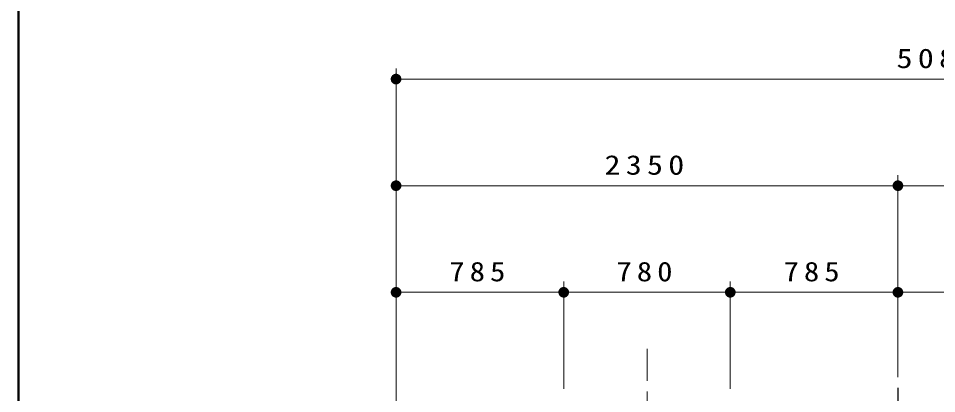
# Model space of a CAD drawing. Units: millimetres on the paper, scale 1:50. Extents: x -385 to 0, y -19 to 267.
# Drawn here: x -385 to -299, y 98.4 to 133.6 of the extents above; entities that cross this region are included whole.
import ezdxf

# ---------------------------------------------------------------- set-up
doc = ezdxf.new("R2010")
doc.units = ezdxf.units.MM
doc.linetypes.add('USER2', pattern=[6, 3, -1, 1, -1])
doc.layers.add('LY_1', color=7, linetype='Continuous', lineweight=25)
doc.layers.add('LY_2', color=7, linetype='Continuous', lineweight=13)
doc.styles.add('ＭＳ ゴシック', font='')
doc.styles.get('ＭＳ ゴシック').set_extended_font_data('MS Gothic')

# ---------------------------------------------------------------- blocks, each defined once
blk = doc.blocks.new('filled_dot')
at = {"color": 0, "linetype": 'Continuous', "lineweight": -2, "const_width": 1.25}
blk.add_lwpolyline([(-0.625, 0, 1), (0.625, 0, 1)], format="xyb", close=True, dxfattribs=at)

msp = doc.modelspace()

# ---------------------------------------------------------------- linework, layer by layer
at = {"layer": 'LY_1', "lineweight": 13}
for p, q in [((-349.63, 118.901), (-349.63, 128.901)), ((-349.63, 127.901), (-247.93, 127.901)), ((-349.63, 108.901), (-349.63, 118.901)), ((-302.63, 108.901), (-302.63, 118.901)), ((-349.63, 117.901), (-302.63, 117.901)), ((-302.63, 117.901), (-247.93, 117.901)), ((-349.63, 97.736), (-349.63, 108.901)), ((-333.93, 98.836), (-333.93, 108.901)), ((-318.33, 98.836), (-318.33, 108.901)), ((-302.63, 99.935), (-302.63, 108.901)), ((-349.63, 107.901), (-333.93, 107.901)), ((-333.93, 107.901), (-318.33, 107.901)), ((-318.33, 107.901), (-302.63, 107.901)), ((-302.63, 107.901), (-289.33, 107.901))]:
    msp.add_line(p, q, dxfattribs=at)
at = {"layer": 'LY_1', "color": 2, "linetype": 'USER2', "lineweight": 13}
msp.add_line((-326.13, 102.601), (-326.13, 46.936), dxfattribs=at)
at = {"layer": 'LY_1', "color": 20}
msp.add_line((-302.63, 98.935), (-302.63, 46.736), dxfattribs=at)
at = {"layer": 'LY_2', "lineweight": 50}
msp.add_line((-385, 267), (-385, 0), dxfattribs=at)

# ---------------------------------------------------------------- block references
at = {"layer": 'LY_1', "lineweight": 13, "xscale": 0.4, "yscale": 0.4}
for p in [(-349.63, 127.901), (-349.63, 117.901), (-302.63, 117.901), (-349.63, 107.901), (-333.93, 107.901), (-318.33, 107.901), (-302.63, 107.901)]:
    msp.add_blockref('filled_dot', p, dxfattribs=at)
at = {"layer": 'LY_1', "lineweight": 13, "xscale": 0.4, "yscale": 0.4, "rotation": 180}
for p in [(-302.63, 117.901), (-333.93, 107.901), (-318.33, 107.901), (-302.63, 107.901)]:
    msp.add_blockref('filled_dot', p, dxfattribs=at)

# ---------------------------------------------------------------- texts
at = {"layer": 'LY_1', "char_height": 1.833, "attachment_point": 8, "style": 'ＭＳ ゴシック'}
for s, insert in [('\\T1.33;\\W1.2;5085', (-298.78, 128.901)), ('\\T1.33;\\W1.2;2350', (-326.13, 118.901)), ('\\T1.33;\\W1.15;785', (-341.78, 108.901)), ('\\T1.33;\\W1.15;780', (-326.13, 108.901)), ('\\T1.33;\\W1.15;785', (-310.48, 108.901))]:
    msp.add_mtext(s, dxfattribs=dict(at, insert=insert))

doc.saveas('drawing.dxf')
